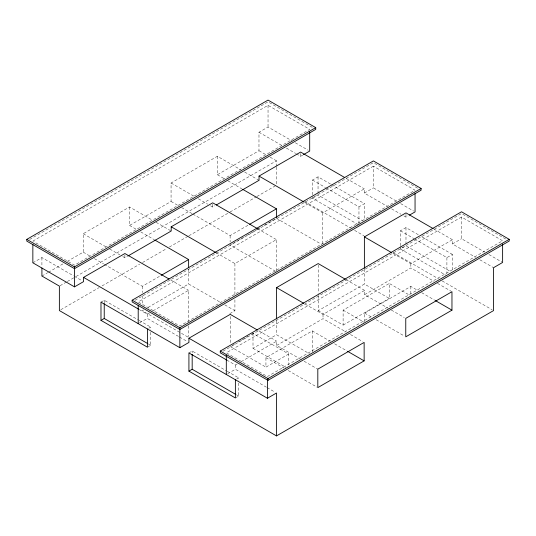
<?xml version="1.0" encoding="UTF-8"?>
<svg xmlns="http://www.w3.org/2000/svg" width="536" height="536" viewBox="0 0 536 536"><rect width="100%" height="100%" fill="white"/><g stroke="black" fill="none" stroke-linecap="round" stroke-linejoin="round"><path stroke-width="0.4" stroke-dasharray="2.68 2.01" d="M29.648 239.478L268.04 101.84L313.573 128.124M32.85 241.12L268.04 105.331L309.694 129.377L74.497 265.166L33.567 241.535M32.85 262.814L41.915 257.582L73.6 275.873M67.288 261.387L83.234 252.175L83.234 233.723L129.558 206.976L152.539 220.249M129.558 206.976L129.558 225.435L171.064 201.469L171.064 183.017L217.382 156.271L240.363 169.544M217.382 156.271L217.382 174.729L258.975 150.716L258.975 132.258L268.04 127.025L291.738 140.707M41.915 276.033L47.717 272.683M48.441 272.268L63.663 263.478M60.099 285.695L66.618 281.929M67.348 281.507L75.321 276.904M76.045 276.489L276.429 160.793L276.429 166.321M122.731 256.523L124.888 257.769L127.059 256.516M210.554 205.817L212.712 207.064L214.882 205.811M296.354 153.845L300.622 156.304L302.719 155.098M60.816 309.721L99.167 287.577M102.061 285.909L139.682 264.188M142.576 262.513L166.455 248.731M169.349 247.056L188.163 236.195M188.886 235.78L229.401 212.39M230.125 211.968L256.175 196.933M256.898 196.511L274.981 186.072M100.982 302.157L104.232 300.274L138.536 320.086M358.242 224.644L312.508 198.24L312.508 180.029L318.042 176.84L330.906 184.263M104.279 264.328L142.301 286.278L161.122 275.417M192.826 214.038L230.125 235.572L248.222 225.127M243.88 237.113L230.125 245.053L275.698 271.357M246.774 235.438L256.905 229.589M257.628 229.174L261.246 227.083M264.148 225.408L276.449 218.306L321.292 244.195M135.005 300.301L373.398 162.663L418.207 188.531M312.508 198.24L318.042 195.044L362.349 220.624M373.398 166.153L138.208 301.942L179.855 325.989L415.052 190.2L373.398 166.153L373.398 187.855L396.379 201.121M143.749 309.882L142.301 310.719L188.592 337.445M148.09 307.376L188.625 283.98L221.174 302.766M139.306 309.567L147.273 314.17L149.45 312.91M153.075 310.82L188.592 290.311L188.592 321.694M216.088 252.697L234.915 263.565L276.422 239.605L276.422 270.988M304.642 202.414L322.739 212.859L364.333 188.846L364.333 193.087L387.314 206.353M139.601 322.84L147.273 318.404L178.87 336.648M364.333 193.087L373.398 187.855M148.74 328.226L150.69 327.101L150.69 329.58M326.082 187.875L358.959 206.856L364.493 203.66L364.493 219.378M147.434 347.181L150.69 345.305L150.69 330.411M229.85 313.627L234.915 310.706L234.915 299.061M403.829 215.887L405.98 217.134L408.07 215.928M188.92 352.929L192.176 351.047L226.48 370.852M400.446 245.702L400.446 230.802L405.98 227.606L418.844 235.036M232.376 345.298L235.224 343.65M238.064 342.008L248.027 336.26M251.585 334.209L253.005 333.385L288.703 353.995L288.703 364.802M223.103 351.167L461.503 213.529L506.312 239.398M400.446 246.526L400.446 249.012L405.98 245.816L451.004 271.812M461.503 217.02L226.306 352.809L267.43 376.553L502.621 240.765L461.503 217.02L461.503 238.721L484.591 252.047M253.005 333.385L253.005 348.346L276.563 334.745L309.399 353.706M318.196 295.751L318.196 310.713L364.386 284.04L389.31 298.431L389.31 283.464L410.127 295.483M226.802 360.085L235.378 365.036L237.549 363.777M241.173 361.686L276.697 341.177L276.697 345.418L300.502 359.16M305.151 304.12L323.02 314.431L364.648 290.398L364.648 294.639L388.453 308.381M392.975 253.414L410.844 263.725L452.438 239.713L452.438 243.954L475.519 257.28M227.706 373.706L235.378 369.271L266.399 387.18M276.697 345.418L323.02 318.672L346.102 331.998M364.648 294.639L410.844 267.966L433.925 281.293M452.438 243.954L461.503 238.721M318.196 310.713L343.114 325.097L343.114 310.136L389.31 283.464M288.703 353.995L265.936 367.133L265.936 357.659L312.26 330.913L330.27 341.318M236.678 378.999L238.627 377.867L238.627 380.352M414.737 239.056L446.903 257.622L452.438 254.433L452.438 270.981M343.114 325.097L389.31 298.431M364.648 321.781L364.648 313.091L410.844 286.425L418.06 290.586M235.378 397.953L238.627 396.077L238.627 381.176M295.329 142.777L308.254 150.241M400.687 203.606L413.611 211.07M488.919 254.546L501.904 262.044M346.236 178.401L364.333 188.846M433.852 228.986L452.438 239.713M258.975 132.258L282.124 145.625M286.392 148.09L295.644 153.43M391.622 208.846L400.955 214.233M479.847 259.779L493.555 267.692M331.617 184.679L364.493 203.66M421.705 236.684L452.438 254.433M312.508 180.029L325.372 187.459M400.446 230.802L414.027 238.647M258.975 150.716L265.957 154.75M270.144 157.169L276.429 160.793M400.446 249.012L446.187 275.417M304.656 201.529L350.256 227.854M354.598 230.366L364.004 235.793M392.955 252.51L438.548 278.834M442.167 280.924L492.108 309.754M244.671 172.029L259.029 180.317M437.537 283.377L451.245 291.289M217.382 174.729L224.363 178.763M227.86 180.779L242.011 188.947M421.665 292.669L434.649 300.167M346.068 279.671L364.648 290.398M257.595 228.738L276.422 239.605M391.34 310.049L404.325 317.547M171.064 183.017L194.039 196.283M198.347 198.769L207.687 204.162M364.648 313.091L371.863 317.258M376.192 319.757L404.325 335.998M171.064 201.469L178.046 205.502M181.536 207.519L192.109 213.623M343.114 310.136L363.931 322.156M156.123 222.319L171.205 231.023M350.43 334.498L362.698 341.579M129.558 225.435L136.539 229.468M140.727 231.887L154.187 239.652M334.598 343.81L346.846 350.886M224.785 304.857L234.915 310.706M170.495 279.859L188.592 290.311M258.828 330.859L276.697 341.177M83.234 233.723L106.215 246.989M109.806 249.059L119.856 254.868M304.113 361.244L317.815 369.157M253.005 348.346L285.842 367.307M83.234 252.175L90.222 256.208M94.41 258.627L103.562 263.913M265.936 357.659L283.953 368.058M288.274 370.557L317.098 387.193M230.245 346.531L265.936 367.133M74.316 276.288L82.142 280.804M179.587 337.064L187.486 341.626M267.116 387.602L275.055 392.178M139.253 320.495L150.69 327.101M227.197 371.267L238.627 377.867M148.546 344.065L150.69 345.305M236.483 394.838L238.627 396.077M446.903 257.622L446.903 273.347M410.844 263.725L410.844 267.966M410.844 286.425L410.844 295.108M405.98 214.306L405.98 217.134M405.98 227.606L405.98 244.161M364.386 269.079L364.386 284.04M358.959 206.856L358.959 223.405M323.02 314.431L323.02 318.672M322.739 212.859L322.739 244.242M318.196 264.992L318.196 293.38M318.042 176.84L318.042 193.389M312.26 330.913L312.26 352.031M300.622 153.484L300.622 156.304M276.563 320.615L276.563 334.745M276.429 167.111L276.429 185.235M268.04 105.331L268.04 127.025M235.378 365.036L235.378 369.271M234.915 263.565L234.915 294.947M230.245 316.475L230.245 344.159M230.125 235.572L230.125 241.89M212.712 204.236L212.712 207.064M192.176 351.047L192.176 352.701M188.625 269.012L188.625 283.98M188.592 325.808L188.592 336.615M147.273 314.17L147.273 318.404M142.301 286.278L142.301 292.596M142.301 295.758L142.301 304.897M124.888 254.942L124.888 257.769M104.232 300.274L104.232 302.76M41.915 257.582L41.915 266.405"/><path stroke-width="0.8" d="M26.8 239.371L268.04 100.091L315.738 127.628L315.738 129.377L74.497 268.657L26.8 241.12L26.8 239.371L74.497 266.908L315.738 127.628M32.85 244.456L32.85 262.814L74.497 286.861L83.562 281.628L83.562 277.387L124.888 253.528L169.048 279.028M127.782 256.094L171.205 231.023L171.205 226.788L212.712 202.822L257.595 228.738M216.33 204.973L259.029 180.317L259.029 176.083L300.622 152.07L344.782 177.563M303.416 154.696L309.694 151.072L309.694 131.876M161.122 275.417L188.625 259.538L188.625 267.43M249.669 224.289L276.449 208.832L276.449 217.516M132.157 300.2L373.398 160.921L421.095 188.458L421.095 190.2L179.855 329.479L132.157 301.942L132.157 300.2L179.855 327.737L421.095 188.458M257.401 330.035L230.245 314.357L188.92 338.216L188.92 342.45L179.855 347.69L100.982 302.157L100.982 320.361L104.232 318.485L147.829 343.65M276.563 318.994L276.563 287.611L318.196 263.578L345.352 279.256M364.386 268.288L364.386 236.905L405.98 212.893L433.142 228.577M409.471 215.124L415.052 211.901L415.052 193.543M220.263 351.067L461.503 211.787L509.2 239.324L509.2 241.066L267.96 380.346L220.263 352.809L220.263 351.067L267.96 378.604L509.2 239.324M502.621 244.101L502.621 262.459L493.555 267.692L493.555 310.592L276.496 435.909L276.496 393.015L267.43 398.248L188.92 352.929L188.92 371.133L192.176 369.257L235.773 394.422M364.138 360.869L317.815 387.608L317.815 369.157L364.138 342.41L364.138 360.869L347.562 351.301M451.962 310.163L405.765 336.836L405.765 318.377L451.962 291.705L451.962 310.163L435.373 300.582M259.029 176.083L303.919 201.992M364.386 236.905L391.548 252.59M242.734 189.362L276.449 208.832M171.205 226.788L216.088 252.697M276.563 287.611L303.724 303.296M154.904 240.068L188.625 259.538M83.562 277.387L138.583 309.151M188.92 338.216L226.802 360.085M100.982 320.361L147.434 347.181L147.434 328.977M188.92 371.133L235.378 397.953L235.378 379.749M276.496 435.909L59.369 310.552L59.369 286.11L41.915 276.033L41.915 268.013M267.96 378.604L267.96 380.346M267.43 379.89L267.43 398.248M226.306 355.314L226.306 374.51M192.176 354.356L192.176 369.257M179.855 327.737L179.855 347.69M138.208 305.286L138.208 323.644M104.232 303.584L104.232 318.485M74.497 266.908L74.497 286.861"/></g></svg>
